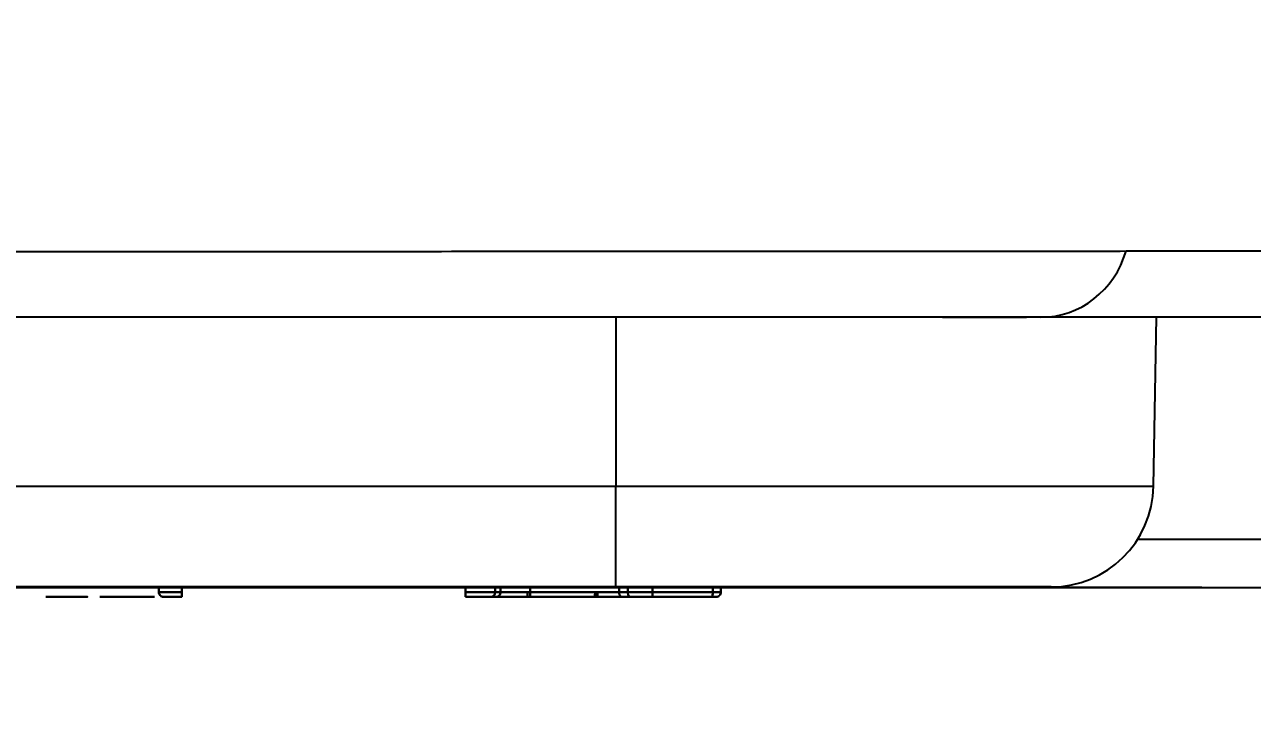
# Model space of a CAD drawing. Extents: x 8663 to 11443, y -20992 to -18942.
# Drawn here: x 9758.96 to 9785.31, y -20548.68 to -20533.65 of the extents above; entities that cross this region are included whole.
import ezdxf

# ---------------------------------------------------------------- set-up
doc = ezdxf.new("R2010")
doc.units = 0
doc.layers.get('0').update_dxf_attribs({"linetype": 'CONTINUOUS'})
doc.layers.add('1', color=7, linetype='CONTINUOUS')
doc.styles.add('____', font='')
doc.styles.get('____').set_extended_font_data('굴림')
doc.dimstyles.new('MSADIM', dxfattribs={"dimtxt": 33, "dimasz": 17, "dimexe": 10, "dimexo": 7.5, "dimgap": 10, "dimtad": 0, "dimtih": 1, "dimtoh": 1, "dimdec": 0, "dimzin": 1, "dimtxsty": '____', "dimcen": 11.25, "dimazin": 3, "dimtfac": 1, "dimtdec": 0, "dimtix": 1, "dimtmove": 0, "dimatfit": 3, "dimtolj": 1, "dimtzin": 1})

# ---------------------------------------------------------------- blocks, each defined once
blk = doc.blocks.new('*D257')
at = {"color": 0}
for p, q in [((9808.175, -20526.701), (9808.175, -20649.19)), ((9336.771, -20553.594), (9336.771, -20649.19)), ((9353.771, -20639.19), (9531.49, -20639.19)), ((9791.175, -20639.19), (9613.456, -20639.19))]:
    blk.add_line(p, q, dxfattribs=at)
for points in [[(9353.771, -20636.357), (9353.771, -20642.024), (9336.771, -20639.19)], [(9791.175, -20636.357), (9791.175, -20642.024), (9808.175, -20639.19)]]:
    blk.add_solid(points, dxfattribs=at)
at = {"color": 0, "insert": (9572.473, -20639.19), "char_height": 28, "attachment_point": 5, "style": '____'}
blk.add_mtext('\\A1;470', dxfattribs=at)

msp = doc.modelspace()

# ---------------------------------------------------------------- linework, layer by layer
at = {"layer": '1', "color": 7, "linetype": 'CONTINUOUS'}
for p, q in [((9771.651, -20539.926), (9771.651, -20543.551)), ((9783.189, -20543.551), (9783.252, -20539.926)), ((9745.857, -20543.551), (9771.651, -20543.551)), ((9771.651, -20545.712), (9771.651, -20543.551)), ((9771.651, -20543.551), (9783.189, -20543.551)), ((9782.848, -20544.688), (9788.945, -20544.688)), ((9689.233, -20545.722), (9788.945, -20545.722)), ((9771.651, -20545.712), (9743.657, -20545.712)), ((9761.947, -20545.922), (9761.947, -20545.922)), ((9761.947, -20545.922), (9761.947, -20545.922)), ((9780.989, -20545.712), (9771.651, -20545.712))]:
    msp.add_line(p, q, dxfattribs=at)
msp.add_arc((9780.989, -20543.512), 2.2, 270, 359, dxfattribs=at)
msp.add_ellipse((9780.768, -20537.926), major_axis=(0, -2), ratio=0.956492, start_param=0, end_param=1.27738, dxfattribs=at)
for points, degree, knots in [([(9606.94, -20538.552), (9607.244, -20538.552), (9607.548, -20538.552), (9608.156, -20538.552), (9608.46, -20538.552), (9609.07, -20538.552), (9609.376, -20538.552), (9609.988, -20538.552), (9610.294, -20538.552), (9611.826, -20538.552), (9613.059, -20538.552), (9614.919, -20538.552), (9615.541, -20538.552), (9616.787, -20538.552), (9617.412, -20538.552), (9619.291, -20538.552), (9620.55, -20538.552), (9623.079, -20538.551), (9624.349, -20538.551), (9626.9, -20538.551), (9628.18, -20538.551), (9630.751, -20538.551), (9632.04, -20538.551), (9634.628, -20538.55), (9635.926, -20538.55), (9638.529, -20538.55), (9639.833, -20538.55), (9642.449, -20538.549), (9643.76, -20538.549), (9646.387, -20538.549), (9647.702, -20538.549), (9650.337, -20538.548), (9651.655, -20538.548), (9655.616, -20538.548), (9658.262, -20538.547), (9661.567, -20538.547), (9662.228, -20538.547), (9663.55, -20538.546), (9664.211, -20538.546), (9665.533, -20538.546), (9666.193, -20538.546), (9667.184, -20538.546), (9667.679, -20538.546), (9668.256, -20538.546), (9668.545, -20538.545), (9668.689, -20538.545), (9668.761, -20538.545), (9668.798, -20538.545), (9668.816, -20538.545), (9668.825, -20538.545), (9668.829, -20538.545), (9668.831, -20538.545), (9668.832, -20538.545), (9668.833, -20538.545), (9668.833, -20538.545), (9668.833, -20538.545), (9669.805, -20538.545), (9670.787, -20538.545), (9672.771, -20538.545), (9673.772, -20538.544), (9676.803, -20538.544), (9678.861, -20538.543), (9683.038, -20538.542), (9685.157, -20538.541), (9689.447, -20538.54), (9691.617, -20538.539), (9695.994, -20538.538), (9698.202, -20538.538), (9702.64, -20538.536), (9704.871, -20538.536), (9708.222, -20538.535), (9709.34, -20538.535), (9711.575, -20538.534), (9712.694, -20538.534), (9714.928, -20538.533), (9716.045, -20538.532), (9717.717, -20538.532), (9718.274, -20538.532), (9719.108, -20538.531), (9719.526, -20538.531), (9720.012, -20538.531), (9720.255, -20538.531), (9720.377, -20538.531), (9720.437, -20538.531), (9720.468, -20538.531), (9720.483, -20538.531), (9720.491, -20538.531), (9720.494, -20538.531), (9720.496, -20538.531), (9720.497, -20538.531), (9720.498, -20538.531), (9720.498, -20538.531), (9720.498, -20538.531), (9721.019, -20538.531), (9721.588, -20538.531), (9722.814, -20538.53), (9723.473, -20538.53), (9724.876, -20538.529), (9725.621, -20538.529), (9727.192, -20538.528), (9728.017, -20538.528), (9729.744, -20538.527), (9730.645, -20538.527), (9732.517, -20538.526), (9733.487, -20538.526), (9735.491, -20538.525), (9736.525, -20538.525), (9738.117, -20538.524), (9738.655, -20538.524), (9739.471, -20538.524), (9739.882, -20538.524), (9740.365, -20538.523), (9740.608, -20538.523), (9740.729, -20538.523), (9740.79, -20538.523), (9740.82, -20538.523), (9740.836, -20538.523), (9740.843, -20538.523), (9740.847, -20538.523), (9740.849, -20538.523), (9740.85, -20538.523), (9740.85, -20538.523), (9740.851, -20538.523), (9741.83, -20538.523), (9742.77, -20538.522), (9744.124, -20538.522), (9744.567, -20538.522), (9745.433, -20538.521), (9745.857, -20538.521), (9746.689, -20538.521), (9747.096, -20538.521), (9747.893, -20538.52), (9748.283, -20538.52), (9749.428, -20538.52), (9750.158, -20538.519), (9751.557, -20538.519), (9752.225, -20538.519), (9753.502, -20538.518), (9754.111, -20538.518), (9755.272, -20538.517), (9755.825, -20538.517), (9756.613, -20538.517), (9756.997, -20538.516), (9757.429, -20538.516), (9757.64, -20538.516), (9757.744, -20538.516), (9757.797, -20538.516), (9757.822, -20538.516), (9757.835, -20538.516), (9757.842, -20538.516), (9757.845, -20538.516), (9757.847, -20538.516), (9757.848, -20538.516), (9757.848, -20538.516), (9757.848, -20538.516), (9757.848, -20538.516), (9757.848, -20538.516), (9759.315, -20538.515), (9760.716, -20538.515), (9762.727, -20538.514), (9763.382, -20538.514), (9764.663, -20538.513), (9765.288, -20538.513), (9767.123, -20538.512), (9768.29, -20538.511), (9770.518, -20538.51), (9771.58, -20538.51), (9773.605, -20538.509), (9774.569, -20538.509), (9776.406, -20538.508), (9777.278, -20538.507), (9778.938, -20538.506), (9779.725, -20538.506), (9781.221, -20538.505), (9781.929, -20538.505), (9782.6, -20538.504)], 3, [0, 0, 0, 0, 0.003906, 0.003906, 0.007812, 0.007812, 0.011719, 0.011719, 0.015625, 0.015625, 0.03125, 0.03125, 0.039062, 0.039062, 0.046875, 0.046875, 0.0625, 0.0625, 0.078125, 0.078125, 0.09375, 0.09375, 0.109375, 0.109375, 0.125, 0.125, 0.140625, 0.140625, 0.15625, 0.15625, 0.171875, 0.171875, 0.1875, 0.1875, 0.21875, 0.21875, 0.226562, 0.226562, 0.234375, 0.234375, 0.242187, 0.242187, 0.246094, 0.248047, 0.249023, 0.249512, 0.249756, 0.249878, 0.249939, 0.249969, 0.249985, 0.249992, 0.249996, 0.249998, 0.249998, 0.25, 0.25, 0.265625, 0.265625, 0.28125, 0.28125, 0.3125, 0.3125, 0.34375, 0.34375, 0.375, 0.375, 0.40625, 0.40625, 0.4375, 0.4375, 0.453125, 0.453125, 0.46875, 0.46875, 0.484375, 0.484375, 0.492188, 0.492188, 0.496094, 0.498047, 0.499023, 0.499512, 0.499756, 0.499878, 0.499939, 0.499969, 0.499985, 0.499992, 0.499996, 0.499998, 0.499998, 0.5, 0.5, 0.515625, 0.515625, 0.53125, 0.53125, 0.546875, 0.546875, 0.5625, 0.5625, 0.578125, 0.578125, 0.59375, 0.59375, 0.609375, 0.609375, 0.617188, 0.617188, 0.621094, 0.623047, 0.624023, 0.624512, 0.624756, 0.624878, 0.624939, 0.624969, 0.624985, 0.624992, 0.624996, 0.624996, 0.625, 0.625, 0.640625, 0.640625, 0.648438, 0.648438, 0.65625, 0.65625, 0.664063, 0.664063, 0.671875, 0.671875, 0.6875, 0.6875, 0.703125, 0.703125, 0.71875, 0.71875, 0.734375, 0.734375, 0.742188, 0.746094, 0.748047, 0.749023, 0.749512, 0.749756, 0.749878, 0.749939, 0.749969, 0.749985, 0.749992, 0.749996, 0.749998, 0.749998, 0.75, 0.75, 0.78125, 0.78125, 0.796875, 0.796875, 0.8125, 0.8125, 0.84375, 0.84375, 0.875, 0.875, 0.90625, 0.90625, 0.9375, 0.9375, 0.96875, 0.96875, 1, 1, 1, 1]), ([(9782.6, -20538.504), (9782.628, -20538.504), (9782.684, -20538.504), (9782.768, -20538.504), (9782.852, -20538.504), (9782.936, -20538.504), (9783.019, -20538.504), (9783.102, -20538.504), (9783.185, -20538.504), (9783.268, -20538.504), (9783.35, -20538.504), (9783.432, -20538.504), (9783.513, -20538.504), (9783.594, -20538.504), (9783.675, -20538.504), (9783.756, -20538.504), (9783.836, -20538.504), (9783.917, -20538.504), (9783.996, -20538.504), (9784.076, -20538.504), (9784.155, -20538.504), (9784.234, -20538.504), (9784.313, -20538.504), (9784.391, -20538.503), (9784.469, -20538.503), (9784.547, -20538.503), (9784.624, -20538.503), (9784.701, -20538.503), (9784.778, -20538.503), (9784.855, -20538.503), (9784.931, -20538.503), (9785.007, -20538.503), (9785.083, -20538.503), (9785.158, -20538.503), (9785.233, -20538.503), (9785.308, -20538.503), (9785.383, -20538.503), (9785.457, -20538.503), (9785.531, -20538.503), (9785.605, -20538.503), (9785.678, -20538.503), (9785.752, -20538.503), (9785.824, -20538.503), (9785.897, -20538.503), (9785.969, -20538.503), (9786.041, -20538.503), (9786.113, -20538.503), (9786.184, -20538.503), (9786.256, -20538.503), (9786.327, -20538.503), (9786.397, -20538.503), (9786.468, -20538.502), (9786.538, -20538.502), (9786.607, -20538.502), (9786.677, -20538.502), (9786.746, -20538.502), (9786.815, -20538.502), (9786.884, -20538.502), (9786.952, -20538.502), (9787.02, -20538.502), (9787.088, -20538.502), (9787.156, -20538.502), (9787.223, -20538.502), (9787.29, -20538.502), (9787.357, -20538.502), (9787.423, -20538.502), (9787.489, -20538.502), (9787.555, -20538.502), (9787.621, -20538.502), (9787.686, -20538.502), (9787.751, -20538.502), (9787.816, -20538.502), (9787.881, -20538.502), (9787.945, -20538.502), (9788.009, -20538.502), (9788.073, -20538.502), (9788.136, -20538.502), (9788.199, -20538.502), (9788.262, -20538.502), (9788.325, -20538.502), (9788.387, -20538.502), (9788.449, -20538.501), (9788.511, -20538.501), (9788.573, -20538.501), (9788.634, -20538.501), (9788.695, -20538.501), (9788.756, -20538.501), (9788.817, -20538.501), (9788.877, -20538.501), (9788.937, -20538.501), (9788.997, -20538.501), (9789.056, -20538.501), (9789.115, -20538.501), (9789.174, -20538.501), (9789.233, -20538.501), (9789.291, -20538.501), (9789.35, -20538.501), (9789.407, -20538.501), (9789.465, -20538.501), (9789.522, -20538.501), (9789.58, -20538.501), (9789.636, -20538.501), (9789.693, -20538.501), (9789.749, -20538.501), (9789.806, -20538.501), (9789.861, -20538.501), (9789.917, -20538.501), (9789.972, -20538.501), (9790.027, -20538.501), (9790.082, -20538.501), (9790.137, -20538.501), (9790.191, -20538.501), (9790.245, -20538.501), (9790.299, -20538.501), (9790.352, -20538.501), (9790.406, -20538.501), (9790.459, -20538.5), (9790.511, -20538.5), (9790.564, -20538.5), (9790.616, -20538.5), (9790.668, -20538.5), (9790.72, -20538.5), (9790.772, -20538.5), (9790.823, -20538.5), (9790.874, -20538.5), (9790.925, -20538.5), (9790.975, -20538.5), (9791.026, -20538.5), (9791.076, -20538.5), (9791.126, -20538.5), (9791.175, -20538.5), (9791.225, -20538.5), (9791.274, -20538.5), (9791.323, -20538.5), (9791.372, -20538.5), (9791.42, -20538.5), (9791.468, -20538.5), (9791.516, -20538.5), (9791.564, -20538.5), (9791.612, -20538.5), (9791.659, -20538.5), (9791.706, -20538.5), (9791.753, -20538.5), (9791.799, -20538.5), (9791.846, -20538.5), (9791.892, -20538.5), (9791.938, -20538.5), (9791.984, -20538.5), (9792.029, -20538.5), (9792.075, -20538.5), (9792.12, -20538.5), (9792.164, -20538.5), (9792.209, -20538.5), (9792.253, -20538.5), (9792.298, -20538.5), (9792.342, -20538.499), (9792.385, -20538.499), (9792.429, -20538.499), (9792.472, -20538.499), (9792.515, -20538.499), (9792.558, -20538.499), (9792.601, -20538.499), (9792.644, -20538.499), (9792.686, -20538.499), (9792.728, -20538.499), (9792.77, -20538.499), (9792.811, -20538.499), (9792.853, -20538.499), (9792.894, -20538.499), (9792.935, -20538.499), (9792.976, -20538.499), (9793.017, -20538.499), (9793.057, -20538.499), (9793.097, -20538.499), (9793.137, -20538.499), (9793.177, -20538.499), (9793.217, -20538.499), (9793.256, -20538.499), (9793.296, -20538.499), (9793.335, -20538.499), (9793.374, -20538.499), (9793.412, -20538.499), (9793.451, -20538.499), (9793.489, -20538.499), (9793.527, -20538.499), (9793.769, -20538.499), (9794.193, -20538.499), (9794.759, -20538.498), (9795.27, -20538.498), (9795.731, -20538.498), (9796.148, -20538.498), (9796.46, -20538.498), (9796.684, -20538.498), (9796.832, -20538.498), (9796.966, -20538.498), (9797.088, -20538.498), (9797.199, -20538.498), (9797.298, -20538.498), (9797.387, -20538.498), (9797.466, -20538.498), (9797.546, -20538.498), (9797.628, -20538.498), (9797.713, -20538.498), (9797.793, -20538.498), (9797.869, -20538.498), (9797.925, -20538.499), (9797.966, -20538.499), (9797.992, -20538.499), (9798.018, -20538.498), (9798.042, -20538.498), (9798.067, -20538.499), (9798.09, -20538.499), (9798.108, -20538.5), (9798.123, -20538.501), (9798.135, -20538.501), (9798.149, -20538.502), (9798.164, -20538.502), (9798.181, -20538.502), (9798.199, -20538.502), (9798.218, -20538.503), (9798.238, -20538.503), (9798.269, -20538.504), (9798.31, -20538.506), (9798.357, -20538.509), (9798.401, -20538.512), (9798.442, -20538.515), (9798.479, -20538.519), (9798.511, -20538.524), (9798.54, -20538.529), (9798.564, -20538.534), (9798.582, -20538.54), (9798.595, -20538.546), (9798.605, -20538.552), (9798.611, -20538.559), (9798.612, -20538.565), (9798.61, -20538.569), (9798.61, -20538.57)], 3, [0, 0, 0, 0, 0.002405, 0.00481, 0.007212, 0.009614, 0.012013, 0.014412, 0.016809, 0.019205, 0.021599, 0.023992, 0.026384, 0.028774, 0.031162, 0.03355, 0.035936, 0.03832, 0.040704, 0.043085, 0.045466, 0.047845, 0.050222, 0.052598, 0.054973, 0.057347, 0.059719, 0.062089, 0.064458, 0.066826, 0.069193, 0.071558, 0.073921, 0.076284, 0.078644, 0.081004, 0.083362, 0.085719, 0.088074, 0.090428, 0.09278, 0.095131, 0.097481, 0.099829, 0.102176, 0.104522, 0.106866, 0.109208, 0.11155, 0.113889, 0.116228, 0.118565, 0.120901, 0.123235, 0.125568, 0.127899, 0.130229, 0.132558, 0.134885, 0.137211, 0.139535, 0.141858, 0.14418, 0.1465, 0.148818, 0.151136, 0.153452, 0.155766, 0.158079, 0.160391, 0.162701, 0.16501, 0.167317, 0.169623, 0.171928, 0.174231, 0.176532, 0.178833, 0.181131, 0.183429, 0.185725, 0.18802, 0.190313, 0.192605, 0.194895, 0.197184, 0.199472, 0.201759, 0.204044, 0.206327, 0.20861, 0.210891, 0.21317, 0.215449, 0.217726, 0.220001, 0.222275, 0.224548, 0.22682, 0.22909, 0.231359, 0.233626, 0.235892, 0.238157, 0.24042, 0.242682, 0.244942, 0.247201, 0.249458, 0.251714, 0.253969, 0.256222, 0.258474, 0.260724, 0.262973, 0.26522, 0.267466, 0.269711, 0.271955, 0.274197, 0.276438, 0.278677, 0.280916, 0.283152, 0.285388, 0.287622, 0.289855, 0.292086, 0.294316, 0.296544, 0.298772, 0.300997, 0.303222, 0.305445, 0.307666, 0.309887, 0.312106, 0.314323, 0.316539, 0.318754, 0.320967, 0.32318, 0.32539, 0.3276, 0.329808, 0.332014, 0.33422, 0.336424, 0.338626, 0.340827, 0.343027, 0.345226, 0.347423, 0.349619, 0.351813, 0.354007, 0.356198, 0.358389, 0.360578, 0.362765, 0.364952, 0.367137, 0.36932, 0.371502, 0.373683, 0.375863, 0.378041, 0.380217, 0.382393, 0.384567, 0.386739, 0.38891, 0.39108, 0.393249, 0.395416, 0.397581, 0.399746, 0.401909, 0.40407, 0.40623, 0.408389, 0.410547, 0.412703, 0.414858, 0.417011, 0.419164, 0.456138, 0.492262, 0.527541, 0.561977, 0.595563, 0.628308, 0.643291, 0.657435, 0.67074, 0.683206, 0.694832, 0.705616, 0.715556, 0.72465, 0.732897, 0.743836, 0.75454, 0.765011, 0.775241, 0.785221, 0.789004, 0.792774, 0.796529, 0.800269, 0.803993, 0.807701, 0.811394, 0.813131, 0.815162, 0.817486, 0.820104, 0.823014, 0.826216, 0.829712, 0.833499, 0.837579, 0.848105, 0.858911, 0.869997, 0.881363, 0.89301, 0.904935, 0.91714, 0.929624, 0.942387, 0.953077, 0.965194, 0.978737, 0.993704, 1, 1, 1, 1]), ([(9780.768, -20539.926), (9777.686, -20539.926), (9774.118, -20539.926), (9768.024, -20539.926), (9765.868, -20539.926), (9762.435, -20539.926), (9761.257, -20539.926), (9758.834, -20539.926), (9757.588, -20539.926), (9753.76, -20539.926), (9751.086, -20539.926), (9745.486, -20539.926), (9742.562, -20539.926), (9736.442, -20539.926), (9733.246, -20539.926), (9726.551, -20539.926), (9723.051, -20539.926), (9717.542, -20539.926), (9715.663, -20539.926), (9711.811, -20539.926), (9709.852, -20539.926), (9703.873, -20539.926), (9699.752, -20539.926), (9691.234, -20539.926), (9686.838, -20539.926), (9680.029, -20539.926), (9677.724, -20539.926), (9673.038, -20539.926), (9670.654, -20539.926), (9663.455, -20539.926), (9658.573, -20539.926), (9648.643, -20539.926), (9643.594, -20539.926), (9635.889, -20539.926), (9633.299, -20539.926), (9629.379, -20539.926), (9628.066, -20539.926), (9625.44, -20539.926), (9624.126, -20539.926), (9620.178, -20539.926), (9617.539, -20539.926), (9612.25, -20539.926), (9609.599, -20539.926), (9606.942, -20539.926)], 3, [0, 0, 0, 0, 0.125, 0.125, 0.1875, 0.1875, 0.21875, 0.21875, 0.25, 0.25, 0.3125, 0.3125, 0.375, 0.375, 0.4375, 0.4375, 0.5, 0.5, 0.53125, 0.53125, 0.5625, 0.5625, 0.625, 0.625, 0.6875, 0.6875, 0.71875, 0.71875, 0.75, 0.75, 0.8125, 0.8125, 0.875, 0.875, 0.90625, 0.90625, 0.921875, 0.921875, 0.9375, 0.9375, 0.96875, 0.96875, 1, 1, 1, 1]), ([(9778.659, -20539.926), (9778.661, -20539.926), (9778.669, -20539.926), (9778.688, -20539.926), (9778.719, -20539.926), (9778.762, -20539.926), (9778.818, -20539.926), (9778.886, -20539.926), (9778.965, -20539.926), (9779.058, -20539.926), (9779.162, -20539.926), (9779.279, -20539.926), (9779.407, -20539.926), (9779.549, -20539.926), (9779.723, -20539.926), (9779.934, -20539.926), (9780.185, -20539.926), (9780.363, -20539.926), (9780.458, -20539.926), (9780.463, -20539.926)], 3, [0, 0, 0, 0, 0.003338, 0.013104, 0.029586, 0.052739, 0.082571, 0.119109, 0.162401, 0.2125, 0.269456, 0.333323, 0.404182, 0.482127, 0.567249, 0.694729, 0.836268, 0.992304, 1, 1, 1, 1]), ([(9796.688, -20539.926), (9796.685, -20539.926), (9796.671, -20539.926), (9796.64, -20539.926), (9796.587, -20539.926), (9796.52, -20539.926), (9796.438, -20539.926), (9796.36, -20539.926), (9796.291, -20539.926), (9796.236, -20539.926), (9796.176, -20539.926), (9796.112, -20539.926), (9796.042, -20539.926), (9795.968, -20539.926), (9795.888, -20539.926), (9795.804, -20539.926), (9795.714, -20539.926), (9795.611, -20539.926), (9795.494, -20539.926), (9795.361, -20539.926), (9795.223, -20539.926), (9795.078, -20539.926), (9794.928, -20539.926), (9794.772, -20539.926), (9794.6, -20539.926), (9794.412, -20539.926), (9794.204, -20539.926), (9793.989, -20539.926), (9793.765, -20539.926), (9793.532, -20539.926), (9793.291, -20539.926), (9793.042, -20539.926), (9792.784, -20539.926), (9792.518, -20539.926), (9792.244, -20539.926), (9791.961, -20539.926), (9791.468, -20539.926), (9790.721, -20539.926), (9789.835, -20539.926), (9789.065, -20539.926), (9788.478, -20539.926), (9787.84, -20539.926), (9787.333, -20539.926), (9786.952, -20539.926), (9786.756, -20539.926), (9786.567, -20539.926), (9786.386, -20539.926), (9786.213, -20539.926), (9786.047, -20539.926), (9785.888, -20539.926), (9785.646, -20539.926), (9785.325, -20539.926), (9784.928, -20539.926), (9784.556, -20539.926), (9784.188, -20539.926), (9783.825, -20539.926), (9783.466, -20539.926), (9783.135, -20539.926), (9782.83, -20539.926), (9782.594, -20539.926), (9782.417, -20539.926), (9782.294, -20539.926), (9782.176, -20539.926), (9782.062, -20539.926), (9781.954, -20539.926), (9781.821, -20539.926), (9781.667, -20539.926), (9781.498, -20539.926), (9781.347, -20539.926), (9781.213, -20539.926), (9781.097, -20539.926), (9780.999, -20539.926), (9780.919, -20539.926), (9780.856, -20539.926), (9780.811, -20539.926), (9780.784, -20539.926), (9780.772, -20539.926), (9780.768, -20539.926)], 3, [0, 0, 0, 0, 0.008386, 0.031157, 0.053577, 0.07564, 0.097338, 0.118665, 0.128552, 0.138696, 0.149094, 0.159744, 0.170644, 0.181792, 0.193186, 0.204823, 0.2167, 0.228815, 0.244478, 0.260167, 0.275879, 0.291612, 0.307357, 0.32311, 0.338868, 0.357486, 0.376083, 0.394657, 0.413206, 0.431726, 0.450191, 0.468566, 0.486845, 0.505026, 0.523105, 0.541077, 0.55894, 0.613752, 0.669135, 0.696223, 0.724313, 0.74944, 0.77946, 0.787675, 0.795489, 0.802912, 0.809955, 0.816632, 0.822955, 0.828934, 0.834581, 0.850167, 0.864502, 0.877657, 0.889697, 0.902902, 0.914963, 0.925938, 0.93588, 0.94483, 0.948933, 0.952862, 0.95662, 0.96021, 0.963633, 0.966892, 0.972721, 0.977964, 0.982632, 0.986733, 0.990274, 0.99326, 0.995695, 0.997585, 0.998931, 0.99973, 1, 1, 1, 1]), ([(9759.988, -20545.722), (9759.979, -20545.722), (9759.959, -20545.722), (9759.925, -20545.722), (9759.885, -20545.722), (9759.84, -20545.722), (9759.788, -20545.722), (9759.731, -20545.722), (9759.668, -20545.722), (9759.624, -20545.722), (9759.601, -20545.722)], 3, [0, 0, 0, 0, 0.073543, 0.161258, 0.264381, 0.381219, 0.513682, 0.660945, 0.823044, 1, 1, 1, 1]), ([(9759.601, -20545.922), (9759.624, -20545.922), (9759.668, -20545.922), (9759.731, -20545.922), (9759.788, -20545.922), (9759.84, -20545.922), (9759.885, -20545.922), (9759.925, -20545.922), (9759.959, -20545.922), (9759.979, -20545.922), (9759.988, -20545.922)], 3, [0, 0, 0, 0, 0.176956, 0.339055, 0.486318, 0.618781, 0.735619, 0.838742, 0.926457, 1, 1, 1, 1]), ([(9759.731, -20545.722), (9759.746, -20545.722), (9759.773, -20545.722), (9759.813, -20545.722), (9759.85, -20545.722), (9759.883, -20545.722), (9759.914, -20545.722), (9759.941, -20545.722), (9759.966, -20545.722), (9759.994, -20545.722), (9760.025, -20545.722), (9760.059, -20545.722), (9760.089, -20545.722), (9760.115, -20545.722), (9760.135, -20545.722), (9760.151, -20545.722), (9760.16, -20545.722), (9760.161, -20545.722), (9760.161, -20545.722)], 3, [0, 0, 0, 0, 0.073322, 0.141445, 0.203841, 0.261743, 0.314001, 0.361834, 0.404456, 0.442365, 0.512391, 0.581628, 0.650404, 0.721198, 0.79186, 0.8608, 0.929976, 1, 1, 1, 1]), ([(9760.161, -20545.722), (9760.159, -20545.722), (9760.143, -20545.722), (9760.085, -20545.722), (9760.018, -20545.722), (9759.965, -20545.722), (9759.857, -20545.722), (9759.808, -20545.722), (9759.731, -20545.722)], 2, [0, 0, 0, 0.125, 0.25, 0.5, 0.5, 0.785714, 0.785714, 1, 1, 1]), ([(9760.161, -20545.922), (9760.161, -20545.922), (9760.16, -20545.922), (9760.151, -20545.922), (9760.135, -20545.922), (9760.115, -20545.922), (9760.089, -20545.922), (9760.059, -20545.922), (9760.025, -20545.922), (9759.994, -20545.922), (9759.966, -20545.922), (9759.941, -20545.922), (9759.914, -20545.922), (9759.883, -20545.922), (9759.85, -20545.922), (9759.813, -20545.922), (9759.773, -20545.922), (9759.746, -20545.922), (9759.731, -20545.922)], 3, [0, 0, 0, 0, 0.070024, 0.1392, 0.20814, 0.278802, 0.349596, 0.418372, 0.487609, 0.557635, 0.595544, 0.638166, 0.685999, 0.738257, 0.796159, 0.858555, 0.926678, 1, 1, 1, 1]), ([(9759.731, -20545.922), (9759.801, -20545.922), (9759.848, -20545.922), (9759.96, -20545.922), (9760.018, -20545.922), (9760.083, -20545.922), (9760.142, -20545.922), (9760.152, -20545.922), (9760.159, -20545.922), (9760.161, -20545.922)], 2, [0, 0, 0, 0.2, 0.2, 0.5, 0.5, 0.75, 0.875, 0.875, 1, 1, 1]), ([(9759.988, -20545.722), (9760.067, -20545.722), (9760.122, -20545.722), (9760.183, -20545.722), (9760.229, -20545.722), (9760.311, -20545.722), (9760.314, -20545.722)], 2, [0, 0, 0, 0.25, 0.25, 0.5, 0.5, 1, 1, 1]), ([(9760.314, -20545.722), (9760.314, -20545.722), (9760.313, -20545.722), (9760.309, -20545.722), (9760.302, -20545.722), (9760.292, -20545.722), (9760.279, -20545.722), (9760.263, -20545.722), (9760.245, -20545.722), (9760.223, -20545.722), (9760.2, -20545.722), (9760.175, -20545.722), (9760.147, -20545.722), (9760.119, -20545.722), (9760.089, -20545.722), (9760.057, -20545.722), (9760.023, -20545.722), (9760, -20545.722), (9759.988, -20545.722)], 3, [0, 0, 0, 0, 0.071066, 0.139603, 0.205374, 0.269916, 0.33254, 0.393992, 0.455598, 0.517195, 0.578262, 0.638792, 0.697984, 0.756936, 0.816656, 0.876555, 0.937542, 1, 1, 1, 1]), ([(9760.314, -20545.922), (9760.311, -20545.922), (9760.229, -20545.922), (9760.142, -20545.922), (9759.988, -20545.922)], 2, [0, 0, 0, 0.5, 0.5, 1, 1, 1]), ([(9759.988, -20545.922), (9760, -20545.922), (9760.023, -20545.922), (9760.057, -20545.922), (9760.089, -20545.922), (9760.119, -20545.922), (9760.147, -20545.922), (9760.175, -20545.922), (9760.2, -20545.922), (9760.223, -20545.922), (9760.245, -20545.922), (9760.263, -20545.922), (9760.279, -20545.922), (9760.292, -20545.922), (9760.302, -20545.922), (9760.309, -20545.922), (9760.313, -20545.922), (9760.314, -20545.922), (9760.314, -20545.922)], 3, [0, 0, 0, 0, 0.062458, 0.123445, 0.183344, 0.243064, 0.302016, 0.361208, 0.421738, 0.482805, 0.544402, 0.606008, 0.66746, 0.730084, 0.794626, 0.860397, 0.928934, 1, 1, 1, 1]), ([(9761.807, -20545.722), (9761.776, -20545.722), (9761.744, -20545.722), (9761.277, -20545.722), (9760.835, -20545.722), (9760.386, -20545.722)], 3, [0, 0, 0, 0, 0.066947, 0.066947, 1, 1, 1, 1]), ([(9760.386, -20545.722), (9761.061, -20545.722), (9761.796, -20545.722), (9761.878, -20545.722)], 2, [0, 0, 0, 0.88785, 1, 1, 1]), ([(9762.341, -20545.722), (9762.309, -20545.722), (9762.276, -20545.722), (9762.213, -20545.722), (9762.182, -20545.722), (9762.122, -20545.722), (9762.093, -20545.722), (9762.039, -20545.722), (9762.014, -20545.722), (9761.969, -20545.722), (9761.948, -20545.722), (9761.912, -20545.722), (9761.897, -20545.722), (9761.872, -20545.722), (9761.862, -20545.722), (9761.85, -20545.722), (9761.847, -20545.722), (9761.847, -20545.722)], 3, [0, 0, 0, 0, 0.125, 0.125, 0.25, 0.25, 0.375, 0.375, 0.5, 0.5, 0.625, 0.625, 0.75, 0.75, 0.875, 0.875, 1, 1, 1, 1]), ([(9761.847, -20545.822), (9761.847, -20545.822), (9761.85, -20545.822), (9761.862, -20545.822), (9761.872, -20545.822), (9761.897, -20545.822), (9761.912, -20545.822), (9761.948, -20545.822), (9761.969, -20545.822), (9762.014, -20545.822), (9762.039, -20545.822), (9762.093, -20545.822), (9762.122, -20545.822), (9762.182, -20545.822), (9762.213, -20545.822), (9762.276, -20545.822), (9762.309, -20545.822), (9762.341, -20545.822)], 3, [0, 0, 0, 0, 0.125, 0.125, 0.25, 0.25, 0.375, 0.375, 0.5, 0.5, 0.625, 0.625, 0.75, 0.75, 0.875, 0.875, 1, 1, 1, 1]), ([(9761.947, -20545.922), (9761.934, -20545.922), (9761.92, -20545.92), (9761.896, -20545.91), (9761.885, -20545.902), (9761.867, -20545.884), (9761.859, -20545.873), (9761.849, -20545.849), (9761.847, -20545.836), (9761.847, -20545.822)], 3, [0, 0, 0, 0, 0.25, 0.25, 0.5, 0.5, 0.75, 0.75, 1, 1, 1, 1]), ([(9761.847, -20545.822), (9761.847, -20545.836), (9761.849, -20545.849), (9761.859, -20545.873), (9761.867, -20545.884), (9761.885, -20545.902), (9761.896, -20545.91), (9761.92, -20545.92), (9761.934, -20545.922), (9761.947, -20545.922)], 3, [0, 0, 0, 0, 0.25, 0.25, 0.5, 0.5, 0.75, 0.75, 1, 1, 1, 1]), ([(9761.947, -20545.922), (9761.934, -20545.922), (9761.92, -20545.92), (9761.896, -20545.91), (9761.885, -20545.902), (9761.867, -20545.884), (9761.859, -20545.873), (9761.849, -20545.849), (9761.847, -20545.836), (9761.847, -20545.822)], 3, [0, 0, 0, 0, 0.25, 0.25, 0.5, 0.5, 0.75, 0.75, 1, 1, 1, 1]), ([(9761.847, -20545.822), (9761.847, -20545.836), (9761.849, -20545.849), (9761.859, -20545.873), (9761.867, -20545.884), (9761.885, -20545.902), (9761.896, -20545.91), (9761.92, -20545.92), (9761.934, -20545.922), (9761.947, -20545.922)], 3, [0, 0, 0, 0, 0.25, 0.25, 0.5, 0.5, 0.75, 0.75, 1, 1, 1, 1]), ([(9762.341, -20545.822), (9762.309, -20545.822), (9762.276, -20545.822), (9762.213, -20545.822), (9762.182, -20545.822), (9762.122, -20545.822), (9762.093, -20545.822), (9762.039, -20545.822), (9762.014, -20545.822), (9761.969, -20545.822), (9761.948, -20545.822), (9761.912, -20545.822), (9761.897, -20545.822), (9761.872, -20545.822), (9761.862, -20545.822), (9761.85, -20545.822), (9761.847, -20545.822), (9761.847, -20545.822)], 3, [0, 0, 0, 0, 0.125, 0.125, 0.25, 0.25, 0.375, 0.375, 0.5, 0.5, 0.625, 0.625, 0.75, 0.75, 0.875, 0.875, 1, 1, 1, 1]), ([(9761.947, -20545.922), (9761.947, -20545.922), (9761.957, -20545.922), (9761.996, -20545.922), (9762.026, -20545.922), (9762.099, -20545.922), (9762.142, -20545.922), (9762.238, -20545.922), (9762.289, -20545.922), (9762.341, -20545.922)], 3, [0, 0, 0, 0, 0.25, 0.25, 0.5, 0.5, 0.75, 0.75, 1, 1, 1, 1]), ([(9762.341, -20545.822), (9762.341, -20545.836), (9762.341, -20545.849), (9762.341, -20545.873), (9762.341, -20545.884), (9762.341, -20545.902), (9762.341, -20545.91), (9762.341, -20545.92), (9762.341, -20545.922), (9762.341, -20545.922)], 3, [0, 0, 0, 0, 0.249839, 0.249839, 0.499678, 0.499678, 0.749517, 0.749517, 1, 1, 1, 1]), ([(9762.341, -20545.922), (9762.341, -20545.922), (9762.341, -20545.92), (9762.341, -20545.91), (9762.341, -20545.902), (9762.341, -20545.884), (9762.341, -20545.873), (9762.341, -20545.849), (9762.341, -20545.836), (9762.341, -20545.822)], 3, [0, 0, 0, 0, 0.248964, 0.248964, 0.49931, 0.49931, 0.749655, 0.749655, 1, 1, 1, 1]), ([(9767.348, -20545.722), (9766.485, -20545.722), (9765.584, -20545.722), (9763.908, -20545.722), (9763.149, -20545.722), (9762.366, -20545.722)], 3, [0, 0, 0, 0, 0.560577, 0.560577, 1, 1, 1, 1]), ([(9769.06, -20545.722), (9769.033, -20545.722), (9768.998, -20545.722), (9768.911, -20545.722), (9768.86, -20545.722), (9768.748, -20545.722), (9768.686, -20545.722), (9768.557, -20545.722), (9768.49, -20545.722), (9768.423, -20545.722)], 3, [0, 0, 0, 0, 0.25, 0.25, 0.5, 0.5, 0.75, 0.75, 1, 1, 1, 1]), ([(9768.423, -20545.822), (9768.423, -20545.836), (9768.423, -20545.849), (9768.423, -20545.873), (9768.423, -20545.884), (9768.423, -20545.902), (9768.423, -20545.91), (9768.423, -20545.92), (9768.423, -20545.922), (9768.423, -20545.922)], 3, [0, 0, 0, 0, 0.24982, 0.24982, 0.499639, 0.499639, 0.749459, 0.749459, 1, 1, 1, 1]), ([(9769.06, -20545.822), (9769.033, -20545.822), (9768.998, -20545.822), (9768.911, -20545.822), (9768.86, -20545.822), (9768.748, -20545.822), (9768.686, -20545.822), (9768.557, -20545.822), (9768.49, -20545.822), (9768.423, -20545.822)], 3, [0, 0, 0, 0, 0.25, 0.25, 0.5, 0.5, 0.75, 0.75, 1, 1, 1, 1]), ([(9768.423, -20545.822), (9768.49, -20545.822), (9768.557, -20545.822), (9768.686, -20545.822), (9768.748, -20545.822), (9768.86, -20545.822), (9768.911, -20545.822), (9768.998, -20545.822), (9769.033, -20545.822), (9769.06, -20545.822)], 3, [0, 0, 0, 0, 0.25, 0.25, 0.5, 0.5, 0.75, 0.75, 1, 1, 1, 1]), ([(9768.423, -20545.922), (9768.423, -20545.922), (9768.423, -20545.92), (9768.423, -20545.91), (9768.423, -20545.902), (9768.423, -20545.884), (9768.423, -20545.873), (9768.423, -20545.849), (9768.423, -20545.836), (9768.423, -20545.822)], 3, [0, 0, 0, 0, 0.248964, 0.248964, 0.49931, 0.49931, 0.749655, 0.749655, 1, 1, 1, 1]), ([(9768.423, -20545.922), (9768.481, -20545.922), (9768.538, -20545.922), (9768.648, -20545.922), (9768.701, -20545.922), (9768.797, -20545.922), (9768.841, -20545.922), (9768.915, -20545.922), (9768.946, -20545.922), (9768.968, -20545.922)], 3, [0, 0, 0, 0, 0.25, 0.25, 0.5, 0.5, 0.75, 0.75, 1, 1, 1, 1]), ([(9768.968, -20545.922), (9768.98, -20545.922), (9768.992, -20545.92), (9769.015, -20545.91), (9769.025, -20545.902), (9769.042, -20545.884), (9769.049, -20545.873), (9769.058, -20545.849), (9769.06, -20545.836), (9769.06, -20545.822)], 3, [0, 0, 0, 0, 0.25, 0.25, 0.5, 0.5, 0.75, 0.75, 1, 1, 1, 1]), ([(9769.06, -20545.822), (9769.06, -20545.836), (9769.058, -20545.849), (9769.049, -20545.873), (9769.042, -20545.884), (9769.025, -20545.902), (9769.015, -20545.91), (9768.992, -20545.92), (9768.98, -20545.922), (9768.968, -20545.922)], 3, [0, 0, 0, 0, 0.25, 0.25, 0.5, 0.5, 0.75, 0.75, 1, 1, 1, 1]), ([(9769.177, -20545.822), (9769.177, -20545.836), (9769.174, -20545.849), (9769.165, -20545.873), (9769.158, -20545.884), (9769.141, -20545.902), (9769.131, -20545.91), (9769.109, -20545.92), (9769.097, -20545.922), (9769.085, -20545.922)], 3, [0, 0, 0, 0, 0.25, 0.25, 0.5, 0.5, 0.75, 0.75, 1, 1, 1, 1]), ([(9769.085, -20545.922), (9769.097, -20545.922), (9769.109, -20545.92), (9769.131, -20545.91), (9769.141, -20545.902), (9769.158, -20545.884), (9769.165, -20545.873), (9769.174, -20545.849), (9769.177, -20545.836), (9769.177, -20545.822)], 3, [0, 0, 0, 0, 0.25, 0.25, 0.5, 0.5, 0.75, 0.75, 1, 1, 1, 1]), ([(9769.085, -20545.922), (9769.115, -20545.922), (9769.156, -20545.922), (9769.254, -20545.922), (9769.312, -20545.922), (9769.44, -20545.922), (9769.51, -20545.922), (9769.657, -20545.922), (9769.734, -20545.922), (9769.811, -20545.922)], 3, [0, 0, 0, 0, 0.25, 0.25, 0.5, 0.5, 0.75, 0.75, 1, 1, 1, 1]), ([(9769.812, -20545.722), (9769.745, -20545.722), (9769.678, -20545.722), (9769.549, -20545.722), (9769.488, -20545.722), (9769.376, -20545.722), (9769.325, -20545.722), (9769.239, -20545.722), (9769.203, -20545.722), (9769.177, -20545.722)], 3, [0, 0, 0, 0, 0.25, 0.25, 0.5, 0.5, 0.75, 0.75, 1, 1, 1, 1]), ([(9769.812, -20545.822), (9769.745, -20545.822), (9769.678, -20545.822), (9769.549, -20545.822), (9769.488, -20545.822), (9769.376, -20545.822), (9769.325, -20545.822), (9769.239, -20545.822), (9769.203, -20545.822), (9769.177, -20545.822)], 3, [0, 0, 0, 0, 0.25, 0.25, 0.5, 0.5, 0.75, 0.75, 1, 1, 1, 1]), ([(9769.177, -20545.822), (9769.203, -20545.822), (9769.239, -20545.822), (9769.325, -20545.822), (9769.376, -20545.822), (9769.488, -20545.822), (9769.549, -20545.822), (9769.678, -20545.822), (9769.745, -20545.822), (9769.812, -20545.822)], 3, [0, 0, 0, 0, 0.25, 0.25, 0.5, 0.5, 0.75, 0.75, 1, 1, 1, 1]), ([(9769.754, -20545.922), (9769.677, -20545.922), (9769.6, -20545.922), (9769.486, -20545.922), (9769.446, -20545.922), (9769.408, -20545.922)], 3, [0, 0, 0, 0, 0.64172, 0.64172, 1, 1, 1, 1]), ([(9769.756, -20545.822), (9769.756, -20545.836), (9769.756, -20545.849), (9769.755, -20545.873), (9769.755, -20545.884), (9769.755, -20545.902), (9769.755, -20545.91), (9769.754, -20545.92), (9769.754, -20545.922), (9769.754, -20545.922)], 3, [0, 0, 0, 0, 0.25, 0.25, 0.5, 0.5, 0.75, 0.75, 1, 1, 1, 1]), ([(9769.754, -20545.922), (9769.754, -20545.922), (9769.754, -20545.92), (9769.755, -20545.91), (9769.755, -20545.902), (9769.755, -20545.884), (9769.755, -20545.873), (9769.756, -20545.849), (9769.756, -20545.836), (9769.756, -20545.822)], 3, [0, 0, 0, 0, 0.25, 0.25, 0.5, 0.5, 0.75, 0.75, 1, 1, 1, 1]), ([(9769.812, -20545.822), (9769.812, -20545.836), (9769.812, -20545.849), (9769.812, -20545.873), (9769.812, -20545.884), (9769.812, -20545.902), (9769.811, -20545.91), (9769.811, -20545.92), (9769.811, -20545.922), (9769.811, -20545.922)], 3, [0, 0, 0, 0, 0.25, 0.25, 0.5, 0.5, 0.75, 0.75, 1, 1, 1, 1]), ([(9769.811, -20545.922), (9769.811, -20545.922), (9769.811, -20545.92), (9769.811, -20545.91), (9769.812, -20545.902), (9769.812, -20545.884), (9769.812, -20545.873), (9769.812, -20545.849), (9769.812, -20545.836), (9769.812, -20545.822)], 3, [0, 0, 0, 0, 0.25, 0.25, 0.5, 0.5, 0.75, 0.75, 1, 1, 1, 1]), ([(9771.282, -20545.722), (9771.22, -20545.722), (9771.157, -20545.722), (9770.707, -20545.722), (9770.311, -20545.722), (9769.894, -20545.722), (9769.883, -20545.722), (9769.873, -20545.722)], 3, [0, 0, 0, 0, 0.136622, 0.136622, 0.978018, 0.978018, 1, 1, 1, 1]), ([(9771.204, -20545.922), (9771.204, -20545.922), (9771.204, -20545.92), (9771.204, -20545.911), (9771.204, -20545.903), (9771.204, -20545.883), (9771.204, -20545.872), (9771.205, -20545.847), (9771.205, -20545.834), (9771.205, -20545.822)], 3, [0, 0, 0, 0, 0.25, 0.25, 0.5, 0.5, 0.75, 0.75, 1, 1, 1, 1]), ([(9771.205, -20545.822), (9771.205, -20545.836), (9771.205, -20545.849), (9771.205, -20545.873), (9771.205, -20545.884), (9771.205, -20545.902), (9771.205, -20545.91), (9771.204, -20545.92), (9771.204, -20545.922), (9771.204, -20545.922)], 3, [0, 0, 0, 0, 0.25, 0.25, 0.5, 0.5, 0.75, 0.75, 1, 1, 1, 1]), ([(9771.537, -20545.922), (9771.531, -20545.922), (9771.525, -20545.922), (9771.419, -20545.922), (9771.312, -20545.922), (9771.204, -20545.922)], 3, [0, 0, 0, 0, 0.053898, 0.053898, 1, 1, 1, 1]), ([(9771.204, -20545.922), (9771.366, -20545.922), (9771.531, -20545.922), (9771.542, -20545.922)], 2, [0, 0, 0, 0.930583, 1, 1, 1]), ([(9771.26, -20545.922), (9771.26, -20545.922), (9771.26, -20545.92), (9771.26, -20545.91), (9771.261, -20545.902), (9771.261, -20545.884), (9771.261, -20545.873), (9771.261, -20545.849), (9771.261, -20545.836), (9771.261, -20545.822)], 3, [0, 0, 0, 0, 0.25, 0.25, 0.5, 0.5, 0.75, 0.75, 1, 1, 1, 1]), ([(9771.261, -20545.822), (9771.261, -20545.834), (9771.261, -20545.847), (9771.261, -20545.872), (9771.261, -20545.883), (9771.261, -20545.903), (9771.26, -20545.911), (9771.26, -20545.92), (9771.26, -20545.922), (9771.26, -20545.922)], 3, [0, 0, 0, 0, 0.25, 0.25, 0.5, 0.5, 0.75, 0.75, 1, 1, 1, 1]), ([(9771.72, -20545.822), (9771.72, -20545.836), (9771.721, -20545.849), (9771.728, -20545.873), (9771.732, -20545.884), (9771.744, -20545.902), (9771.751, -20545.91), (9771.767, -20545.92), (9771.775, -20545.922), (9771.783, -20545.922)], 3, [0, 0, 0, 0, 0.25, 0.25, 0.5, 0.5, 0.75, 0.75, 1, 1, 1, 1]), ([(9772.439, -20545.722), (9772.344, -20545.722), (9772.248, -20545.722), (9772.066, -20545.722), (9771.981, -20545.722), (9771.908, -20545.722)], 3, [0, 0, 0, 0, 0.5, 0.5, 1, 1, 1, 1]), ([(9771.908, -20545.822), (9771.981, -20545.822), (9772.066, -20545.822), (9772.248, -20545.822), (9772.344, -20545.822), (9772.439, -20545.822)], 3, [0, 0, 0, 0, 0.5, 0.5, 1, 1, 1, 1]), ([(9771.908, -20545.822), (9771.908, -20545.834), (9771.909, -20545.847), (9771.915, -20545.872), (9771.92, -20545.883), (9771.933, -20545.903), (9771.94, -20545.911), (9771.956, -20545.92), (9771.964, -20545.922), (9771.971, -20545.922)], 3, [0, 0, 0, 0, 0.25, 0.25, 0.5, 0.5, 0.75, 0.75, 1, 1, 1, 1]), ([(9771.971, -20545.922), (9771.963, -20545.922), (9771.955, -20545.92), (9771.939, -20545.91), (9771.932, -20545.902), (9771.92, -20545.884), (9771.916, -20545.873), (9771.909, -20545.849), (9771.908, -20545.836), (9771.908, -20545.822)], 3, [0, 0, 0, 0, 0.25, 0.25, 0.5, 0.5, 0.75, 0.75, 1, 1, 1, 1]), ([(9772.439, -20545.822), (9772.439, -20545.836), (9772.438, -20545.849), (9772.437, -20545.873), (9772.436, -20545.884), (9772.434, -20545.902), (9772.433, -20545.91), (9772.429, -20545.92), (9772.428, -20545.922), (9772.426, -20545.922)], 3, [0, 0, 0, 0, 0.25, 0.25, 0.5, 0.5, 0.75, 0.75, 1, 1, 1, 1]), ([(9773.718, -20545.922), (9773.72, -20545.922), (9773.722, -20545.92), (9773.725, -20545.91), (9773.726, -20545.902), (9773.728, -20545.884), (9773.729, -20545.873), (9773.731, -20545.849), (9773.731, -20545.836), (9773.731, -20545.822)], 3, [0, 0, 0, 0, 0.25, 0.25, 0.5, 0.5, 0.75, 0.75, 1, 1, 1, 1]), ([(9773.731, -20545.822), (9773.731, -20545.836), (9773.731, -20545.849), (9773.729, -20545.873), (9773.728, -20545.884), (9773.726, -20545.902), (9773.725, -20545.91), (9773.722, -20545.92), (9773.72, -20545.922), (9773.718, -20545.922)], 3, [0, 0, 0, 0, 0.25, 0.25, 0.5, 0.5, 0.75, 0.75, 1, 1, 1, 1]), ([(9773.718, -20545.922), (9773.73, -20545.922), (9773.742, -20545.922), (9773.763, -20545.922), (9773.773, -20545.922), (9773.789, -20545.922), (9773.795, -20545.922), (9773.803, -20545.922), (9773.805, -20545.922), (9773.805, -20545.922)], 3, [0, 0, 0, 0, 0.25, 0.25, 0.5, 0.5, 0.75, 0.75, 1, 1, 1, 1]), ([(9773.805, -20545.922), (9773.806, -20545.922), (9773.756, -20545.922), (9773.718, -20545.922)], 2, [0, 0, 0, 0.500694, 1, 1, 1]), ([(9773.905, -20545.722), (9773.905, -20545.722), (9773.901, -20545.722), (9773.884, -20545.722), (9773.872, -20545.722), (9773.84, -20545.722), (9773.821, -20545.722), (9773.778, -20545.722), (9773.755, -20545.722), (9773.731, -20545.722)], 3, [0, 0, 0, 0, 0.248818, 0.248818, 0.499212, 0.499212, 0.749606, 0.749606, 1, 1, 1, 1]), ([(9773.731, -20545.722), (9773.806, -20545.722), (9773.905, -20545.722), (9773.905, -20545.722)], 2, [0, 0, 0, 0.500795, 1, 1, 1]), ([(9773.905, -20545.822), (9773.905, -20545.822), (9773.901, -20545.822), (9773.884, -20545.822), (9773.872, -20545.822), (9773.84, -20545.822), (9773.821, -20545.822), (9773.778, -20545.822), (9773.755, -20545.822), (9773.731, -20545.822)], 3, [0, 0, 0, 0, 0.248818, 0.248818, 0.499212, 0.499212, 0.749606, 0.749606, 1, 1, 1, 1]), ([(9773.731, -20545.822), (9773.755, -20545.822), (9773.778, -20545.822), (9773.821, -20545.822), (9773.84, -20545.822), (9773.872, -20545.822), (9773.884, -20545.822), (9773.901, -20545.822), (9773.905, -20545.822), (9773.905, -20545.822)], 3, [0, 0, 0, 0, 0.250394, 0.250394, 0.500788, 0.500788, 0.751182, 0.751182, 1, 1, 1, 1]), ([(9773.905, -20545.822), (9773.905, -20545.836), (9773.903, -20545.849), (9773.893, -20545.873), (9773.885, -20545.884), (9773.867, -20545.902), (9773.856, -20545.91), (9773.832, -20545.92), (9773.819, -20545.922), (9773.805, -20545.922)], 3, [0, 0, 0, 0, 0.25, 0.25, 0.5, 0.5, 0.75, 0.75, 1, 1, 1, 1]), ([(9773.805, -20545.922), (9773.819, -20545.922), (9773.832, -20545.92), (9773.856, -20545.91), (9773.867, -20545.902), (9773.885, -20545.884), (9773.893, -20545.873), (9773.903, -20545.849), (9773.905, -20545.836), (9773.905, -20545.822)], 3, [0, 0, 0, 0, 0.25, 0.25, 0.5, 0.5, 0.75, 0.75, 1, 1, 1, 1]), ([(9776.265, -20545.722), (9775.65, -20545.722), (9775.009, -20545.722), (9774.223, -20545.722), (9774.106, -20545.722), (9773.989, -20545.722)], 3, [0, 0, 0, 0, 0.853106, 0.853106, 1, 1, 1, 1]), ([(9784.227, -20545.722), (9783.873, -20545.722), (9783.485, -20545.722), (9782.844, -20545.722), (9782.621, -20545.722), (9782.154, -20545.722), (9781.91, -20545.722), (9781.401, -20545.722), (9781.136, -20545.722), (9780.585, -20545.722), (9780.3, -20545.722), (9779.412, -20545.722), (9778.779, -20545.722), (9778.11, -20545.722)], 3, [0, 0, 0, 0, 0.25, 0.25, 0.375, 0.375, 0.5, 0.5, 0.625, 0.625, 0.75, 0.75, 1, 1, 1, 1]), ([(9778.11, -20545.722), (9779.138, -20545.722), (9780.01, -20545.722), (9780.902, -20545.722), (9781.664, -20545.722), (9783.13, -20545.722), (9784.227, -20545.722)], 2, [0, 0, 0, 0.25, 0.25, 0.5, 0.5, 1, 1, 1])]:
    msp.add_open_spline(points, degree=degree, knots=knots, dxfattribs=at)
for points, degree in [([(9759.847, -20545.722), (9759.57, -20545.722), (9759.291, -20545.722), (9759.009, -20545.722)], 3), ([(9759.009, -20545.722), (9759.432, -20545.722), (9759.847, -20545.722)], 2), ([(9759.42, -20545.722), (9759.718, -20545.722)], 1), ([(9759.718, -20545.722), (9759.42, -20545.722)], 1), ([(9759.718, -20545.922), (9759.42, -20545.922)], 1), ([(9759.42, -20545.922), (9759.718, -20545.922)], 1), ([(9759.601, -20545.722), (9759.881, -20545.722), (9759.988, -20545.722)], 2), ([(9759.988, -20545.922), (9759.881, -20545.922), (9759.601, -20545.922)], 2), ([(9761.753, -20545.722), (9760.576, -20545.722)], 1), ([(9760.576, -20545.722), (9761.753, -20545.722)], 1), ([(9760.576, -20545.722), (9761.753, -20545.722)], 1), ([(9761.753, -20545.722), (9760.576, -20545.722)], 1), ([(9760.576, -20545.922), (9761.753, -20545.922)], 1), ([(9761.753, -20545.922), (9760.576, -20545.922)], 1), ([(9760.576, -20545.922), (9761.753, -20545.922)], 1), ([(9761.753, -20545.922), (9760.576, -20545.922)], 1), ([(9760.799, -20545.722), (9761.753, -20545.722)], 1), ([(9761.753, -20545.722), (9760.799, -20545.722)], 1), ([(9760.799, -20545.722), (9761.753, -20545.722)], 1), ([(9761.753, -20545.722), (9760.799, -20545.722)], 1), ([(9761.753, -20545.922), (9760.799, -20545.922)], 1), ([(9760.799, -20545.922), (9761.753, -20545.922)], 1), ([(9761.753, -20545.922), (9760.799, -20545.922)], 1), ([(9760.799, -20545.922), (9761.753, -20545.922)], 1), ([(9761.847, -20545.722), (9761.847, -20545.756), (9761.847, -20545.789), (9761.847, -20545.822)], 3), ([(9761.847, -20545.722), (9761.847, -20545.722), (9761.922, -20545.722), (9762.061, -20545.722), (9762.242, -20545.722), (9762.341, -20545.722)], 2), ([(9761.847, -20545.722), (9761.847, -20545.722)], 1), ([(9761.847, -20545.822), (9761.847, -20545.722)], 1), ([(9761.847, -20545.722), (9761.847, -20545.722)], 1), ([(9761.847, -20545.822), (9761.847, -20545.822), (9761.847, -20545.822), (9761.847, -20545.822)], 3), ([(9761.847, -20545.822), (9761.847, -20545.822)], 1), ([(9762.341, -20545.922), (9762.263, -20545.922), (9762.118, -20545.922), (9762.007, -20545.922), (9761.947, -20545.922), (9761.947, -20545.922)], 2), ([(9762.341, -20545.822), (9762.341, -20545.789), (9762.341, -20545.756), (9762.341, -20545.722)], 3), ([(9762.341, -20545.722), (9762.341, -20545.822)], 1), ([(9762.366, -20545.722), (9765.023, -20545.722), (9767.348, -20545.722)], 2), ([(9768.444, -20545.722), (9768.085, -20545.722), (9767.72, -20545.722), (9767.348, -20545.722)], 3), ([(9767.348, -20545.722), (9767.886, -20545.722), (9768.411, -20545.722)], 2), ([(9768.423, -20545.722), (9768.423, -20545.756), (9768.423, -20545.789), (9768.423, -20545.822)], 3), ([(9768.423, -20545.722), (9768.63, -20545.722), (9768.978, -20545.722), (9769.06, -20545.722)], 2), ([(9768.423, -20545.822), (9768.423, -20545.722)], 1), ([(9768.968, -20545.922), (9768.898, -20545.922), (9768.601, -20545.922), (9768.423, -20545.922)], 2), ([(9769.085, -20545.922), (9768.968, -20545.922)], 1), ([(9768.968, -20545.922), (9769.007, -20545.922), (9769.046, -20545.922), (9769.085, -20545.922)], 3), ([(9769.004, -20545.722), (9769.12, -20545.722)], 1), ([(9769.12, -20545.722), (9769.004, -20545.722)], 1), ([(9769.056, -20545.722), (9769.113, -20545.722), (9769.17, -20545.722)], 2), ([(9769.177, -20545.722), (9769.06, -20545.722)], 1), ([(9769.06, -20545.722), (9769.06, -20545.822)], 1), ([(9769.06, -20545.822), (9769.06, -20545.789), (9769.06, -20545.756), (9769.06, -20545.722)], 3), ([(9769.06, -20545.722), (9769.177, -20545.722)], 1), ([(9769.06, -20545.822), (9769.177, -20545.822)], 1), ([(9769.177, -20545.822), (9769.138, -20545.822), (9769.099, -20545.822), (9769.06, -20545.822)], 3), ([(9769.811, -20545.922), (9769.574, -20545.922), (9769.179, -20545.922), (9769.085, -20545.922)], 2), ([(9769.286, -20545.722), (9769.227, -20545.722), (9769.168, -20545.722), (9769.109, -20545.722)], 3), ([(9769.177, -20545.822), (9769.177, -20545.722)], 1), ([(9769.177, -20545.722), (9769.259, -20545.722), (9769.604, -20545.722), (9769.812, -20545.722)], 2), ([(9769.177, -20545.722), (9769.177, -20545.756), (9769.177, -20545.789), (9769.177, -20545.822)], 3), ([(9769.445, -20545.922), (9769.59, -20545.922), (9769.754, -20545.922)], 2), ([(9771.204, -20545.922), (9770.721, -20545.922), (9770.237, -20545.922), (9769.754, -20545.922)], 3), ([(9769.754, -20545.922), (9771.204, -20545.922)], 1), ([(9771.205, -20545.722), (9769.756, -20545.722)], 1), ([(9769.756, -20545.722), (9771.205, -20545.722)], 1), ([(9769.797, -20545.722), (9770.529, -20545.722), (9771.233, -20545.722)], 2), ([(9769.811, -20545.922), (9770.294, -20545.922), (9770.777, -20545.922), (9771.26, -20545.922)], 3), ([(9771.26, -20545.922), (9769.811, -20545.922)], 1), ([(9771.261, -20545.722), (9769.812, -20545.722)], 1), ([(9769.812, -20545.722), (9769.812, -20545.822)], 1), ([(9769.812, -20545.722), (9771.261, -20545.722)], 1), ([(9769.812, -20545.822), (9769.812, -20545.789), (9769.812, -20545.756), (9769.812, -20545.722)], 3), ([(9771.261, -20545.822), (9770.778, -20545.822), (9770.295, -20545.822), (9769.812, -20545.822)], 3), ([(9769.812, -20545.822), (9771.261, -20545.822)], 1), ([(9770.198, -20545.822), (9770.534, -20545.822), (9770.869, -20545.822), (9771.205, -20545.822)], 3), ([(9771.205, -20545.822), (9770.198, -20545.822)], 1), ([(9771.26, -20545.922), (9771.45, -20545.922), (9771.636, -20545.922), (9771.783, -20545.922)], 3), ([(9771.783, -20545.922), (9771.674, -20545.922), (9771.403, -20545.922), (9771.26, -20545.922)], 2), ([(9771.72, -20545.722), (9771.591, -20545.722), (9771.427, -20545.722), (9771.261, -20545.722)], 3), ([(9771.261, -20545.722), (9771.385, -20545.722), (9771.623, -20545.722), (9771.72, -20545.722)], 2), ([(9771.72, -20545.822), (9771.591, -20545.822), (9771.429, -20545.822), (9771.261, -20545.822)], 3), ([(9771.261, -20545.822), (9771.427, -20545.822), (9771.591, -20545.822), (9771.72, -20545.822)], 3), ([(9771.703, -20545.722), (9771.784, -20545.722), (9771.865, -20545.722)], 2), ([(9771.908, -20545.722), (9771.842, -20545.722), (9771.775, -20545.722), (9771.708, -20545.722)], 3), ([(9771.72, -20545.722), (9771.872, -20545.722)], 1), ([(9771.908, -20545.722), (9771.72, -20545.722)], 1), ([(9771.72, -20545.722), (9771.72, -20545.822)], 1), ([(9771.72, -20545.822), (9771.72, -20545.722)], 1), ([(9771.72, -20545.722), (9771.908, -20545.722)], 1), ([(9771.872, -20545.722), (9771.72, -20545.722)], 1), ([(9771.72, -20545.822), (9771.908, -20545.822)], 1), ([(9771.908, -20545.822), (9771.845, -20545.822), (9771.782, -20545.822), (9771.72, -20545.822)], 3), ([(9771.971, -20545.922), (9771.783, -20545.922)], 1), ([(9771.783, -20545.922), (9771.846, -20545.922), (9771.909, -20545.922), (9771.971, -20545.922)], 3), ([(9771.908, -20545.822), (9771.908, -20545.722)], 1), ([(9771.908, -20545.722), (9771.908, -20545.822)], 1), ([(9771.908, -20545.722), (9772.018, -20545.722), (9772.295, -20545.722), (9772.439, -20545.722)], 2), ([(9772.439, -20545.822), (9772.248, -20545.822), (9772.056, -20545.822), (9771.908, -20545.822)], 3), ([(9772.426, -20545.922), (9772.305, -20545.922), (9772.066, -20545.922), (9771.971, -20545.922)], 2), ([(9771.971, -20545.922), (9772.099, -20545.922), (9772.263, -20545.922), (9772.426, -20545.922)], 3), ([(9772.426, -20545.922), (9772.857, -20545.922), (9773.288, -20545.922), (9773.718, -20545.922)], 3), ([(9773.718, -20545.922), (9772.426, -20545.922)], 1), ([(9773.718, -20545.922), (9773.288, -20545.922), (9772.859, -20545.922), (9772.429, -20545.922)], 3), ([(9772.429, -20545.922), (9773.718, -20545.922)], 1), ([(9772.439, -20545.822), (9772.439, -20545.722)], 1), ([(9772.439, -20545.722), (9773.731, -20545.722)], 1), ([(9773.731, -20545.722), (9772.439, -20545.722)], 1), ([(9772.439, -20545.722), (9772.439, -20545.822)], 1), ([(9773.731, -20545.822), (9773.3, -20545.822), (9772.869, -20545.822), (9772.439, -20545.822)], 3), ([(9772.439, -20545.822), (9773.731, -20545.822)], 1), ([(9772.442, -20545.722), (9773.731, -20545.722)], 1), ([(9773.731, -20545.722), (9772.442, -20545.722)], 1), ([(9773.292, -20545.822), (9772.442, -20545.822)], 1), ([(9772.442, -20545.822), (9772.725, -20545.822), (9773.008, -20545.822), (9773.292, -20545.822)], 3), ([(9773.853, -20545.722), (9773.41, -20545.722), (9772.953, -20545.722), (9772.482, -20545.722)], 3), ([(9772.486, -20545.722), (9773.128, -20545.722), (9773.76, -20545.722)], 2), ([(9773.731, -20545.722), (9773.731, -20545.756), (9773.731, -20545.789), (9773.731, -20545.822)], 3), ([(9773.731, -20545.822), (9773.731, -20545.722)], 1), ([(9773.805, -20545.922), (9773.805, -20545.922)], 1), ([(9773.805, -20545.922), (9773.805, -20545.922)], 1), ([(9773.901, -20545.722), (9775.102, -20545.722), (9776.265, -20545.722)], 2), ([(9773.905, -20545.822), (9773.905, -20545.789), (9773.905, -20545.756), (9773.905, -20545.722)], 3), ([(9773.905, -20545.722), (9773.905, -20545.722)], 1), ([(9773.905, -20545.722), (9773.905, -20545.822)], 1), ([(9773.905, -20545.722), (9773.905, -20545.722)], 1), ([(9773.905, -20545.822), (9773.905, -20545.822)], 1), ([(9773.905, -20545.822), (9773.905, -20545.822)], 1), ([(9777.208, -20545.722), (9776.9, -20545.722), (9776.586, -20545.722), (9776.265, -20545.722)], 3), ([(9776.265, -20545.722), (9776.737, -20545.722), (9777.208, -20545.722)], 2), ([(9777.208, -20545.722), (9777.679, -20545.722), (9778.11, -20545.722)], 2), ([(9778.11, -20545.722), (9777.816, -20545.722), (9777.515, -20545.722), (9777.208, -20545.722)], 3)]:
    msp.add_open_spline(points, degree=degree, dxfattribs=at)
for points in [[(9771.783, -20545.922), (9771.72, -20545.922), (9771.72, -20545.822)], [(9772.426, -20545.922), (9772.439, -20545.922), (9772.439, -20545.822)]]:
    msp.add_rational_spline(points, [1, 0.707106781187, 1], degree=2, dxfattribs=at)

# ---------------------------------------------------------------- dimensions: what is measured, and where the dimension line sits
dim = msp.add_linear_dim(base=(9808.175, -20639.19), p1=(9336.771, -20546.094), p2=(9808.175, -20519.201), text='470', dimstyle='MSADIM', override={"dimtxt": 28, "dimfxl": 1.25, "dimtfill": 1})
dim.commit()
dim.dimension.update_dxf_attribs({"geometry": '*D257', "text_midpoint": (9572.473, -20639.19)})

doc.saveas('drawing.dxf')
